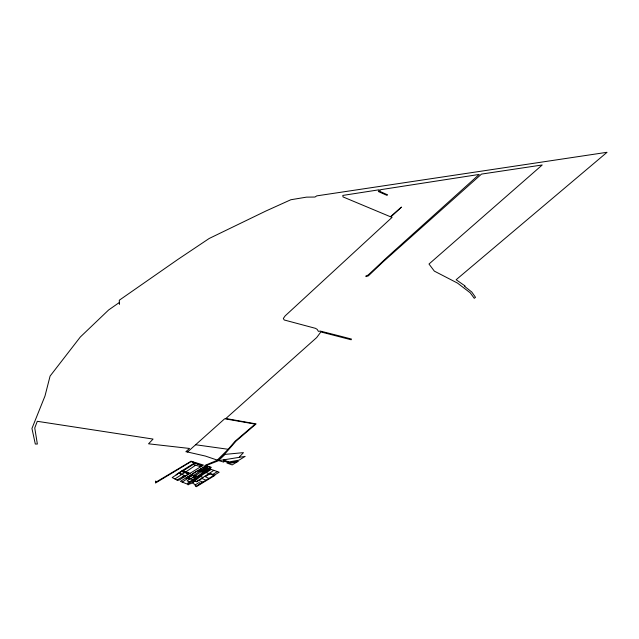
<?xml version="1.0" encoding="UTF-8"?>
<svg xmlns="http://www.w3.org/2000/svg" width="639" height="639" viewBox="0 0 639 639"><rect width="100%" height="100%" fill="white"/><g stroke="black" fill="none" stroke-linecap="round" stroke-linejoin="round"><path stroke-width="0.96" d="M193.465 481.942L192.587 483.244L195.582 484.713L198.849 482.629L200.71 483.419L202.803 482.149L198.553 480.336L196.381 481.798L202.012 478.507L205.95 480.224L219.177 472.221L211.221 469.433L203.018 474.481L193.465 481.942L195.302 481.127L196.732 481.534M228.211 449.289L234.912 441.397L255.145 424.096L224.68 418.769L187.515 451.997L185.869 451.725L189.519 448.458L148.544 443.809L153.056 439.073L37.294 421.309L34.754 427.946L37.358 444.049L35.305 444.025L31.95 428.457L44.994 395.98L50.082 376.083L80.322 337.001L108.646 309.955L119.142 302.63L119.461 304.22L119.301 300.226L177.89 259.426L209.193 238.475L265.904 211.014L290.841 199.743L306.52 197.139L314.987 197.036L316.76 195.869L607.05 152.29L456.142 279.738L465.072 285.968L464.585 286.352L471.766 292.007L475.512 297.319L474.266 298.325L470.24 292.83L457.54 283.117L434.336 271.12L428.993 264.035L542.231 164.974L481.51 174.088L382.745 262.158L368.368 275.856L365.947 276.623L365.851 276.04L368.184 275.01L387.865 256.59L479.21 174.431L380.628 189.687L379.63 191.301L387.53 194.823L386.97 195.35L378.36 191.548L379.326 189.751L342.816 195.422L343.023 196.916L390.445 216.749L401.444 207.092L390.908 216.909L392.05 217.38L285.186 315.85L283.317 318.478L284.235 319.987L315.458 328.334L317.152 329.341L318.422 331.393L320.315 331.082L340.228 336.13L351.482 339.069L351.154 339.764L320.874 331.945L316.672 337.576L225.863 418.513L256.119 423.905L236.071 441.102L226.27 452.316L217.651 461.07L205.646 465.703L204.847 465.464L216.964 460.376L228.211 449.289L195.638 444.752M203.426 473.14L187.626 484.57L188.185 484.849L190.031 483.659L190.829 483.795L208.649 468.323M239.369 456.965L243.451 452.628L225.048 454.385L218.234 460.735L245.144 456.39L239.074 460.128L227.3 462.237L223.77 461.054M204.815 472.261L203.545 473.611L210.814 468.93L209.943 468.451L207.915 469.569L204.815 472.261L205.391 472.405M204.768 466.366L209.025 468.515L211.237 467.277L205.822 465.751L197.739 470.639L203.33 472.197L197.108 476.486L193.753 475.32L199.791 471.215L203.33 472.197L207.555 469.393M188.609 473.89L181.452 471.478L172.195 477.557L177.642 480.368L179.128 480.097L203.434 465.04L190.997 461.262L156.699 481.694L155.477 481.095L155.517 483.02L191.133 461.566L201.892 465.991M182.283 482.118L187.986 478.252L192.914 479.49L186.74 483.907L180.414 481.343L197.571 470.743L199.568 471.422M186.037 477.852L187.746 478.427L192.451 475.48L196.293 477.037L192.291 479.937L193.058 480.209M198.553 480.336L213.849 470.36M189.863 478.843L187.083 480.879L189.647 481.838M204.927 472.165L210.127 468.555M197.571 470.743L192.379 473.938M200.718 466.718L195.614 465.216L185.294 472.261L189.448 473.707L190.039 473.339L182.355 470.528L176.084 474.729L176.524 474.769M195.582 484.713L194.951 485.145L196.293 486.71L214.88 475.432L210.622 473.491L205.287 476.598L204.768 476.327L208.841 478.451M174.91 478.962L184.519 472.652M190.574 478.907L194.504 476.295M195.063 475.783L201.325 471.63M183.225 470.847L195.151 463.195M194.544 462.963L182.355 470.528M188.353 473.819L185.55 475.879L178.824 473.211M195.965 486.319L205.95 480.224M236.789 462.117L232.197 464.912L226.989 463.067L238.227 461.27L236.789 462.117L230.367 463.155L228.634 462.636M205.926 472.493L212.26 474.721L217.412 471.598M177.011 480.049L184.663 475.528M200.894 469.058L199.112 470.088L202.547 471.79L204.32 470.767M203.034 467.82L204.823 466.782M199.688 470.376L201.469 469.346M203.609 468.107L205.399 467.069M205.854 467.301L202.196 469.417L203.561 470.096L207.22 467.988M200.263 470.655L202.044 469.625M204.184 468.387L205.966 467.357M200.83 470.943L202.611 469.913M201.405 471.223L203.186 470.2M205.319 468.962L207.1 467.932M201.972 471.51L203.753 470.48M205.886 469.25L207.667 468.219M206.453 469.529L208.234 468.499L204.536 466.638M180.677 473.954L182.211 474.138M187.515 451.997L205.375 456.062L218.25 460.431M199.001 476.159L199.807 476.319M193.106 464.481L195.614 465.216M187.842 476.734L189.408 477.197M210.838 467.5L206.988 466.079M219.177 460.719L223.77 462.117L223.778 459.888L228.482 461.861M190.997 461.262L202.331 465.719M182.578 476.718L183.888 477.149M187.746 478.427L189.599 479.034M200.247 476.478L202.93 477.389M197.108 476.486L191.468 474.505M181.604 470.975L189.144 473.603M189.384 475.791L190.877 476.374M212.26 474.721L213.905 475.392M193.082 477.245L196.684 478.731M190.989 474.801L192.451 475.48M200.59 468.906L204.983 471.095M200.223 469.266L204.296 471.286L206.669 469.338M202.675 467.636L206.964 469.785M194.04 479.562L194.695 480.161M194.831 480.552L195.302 481.127"/></g></svg>
